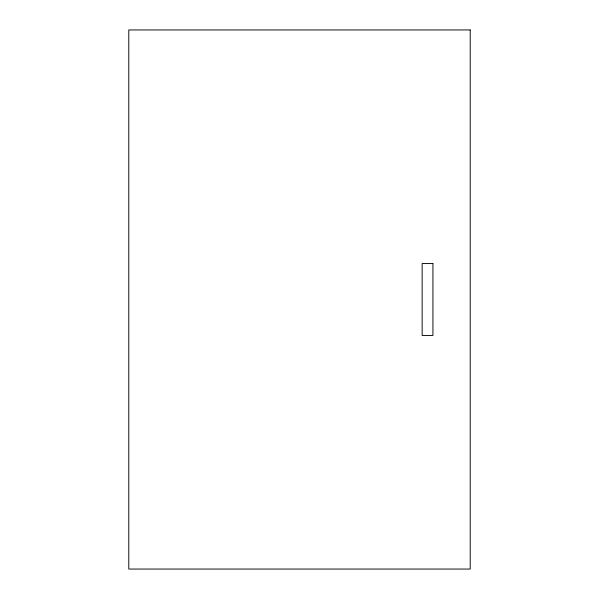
<?xml version="1.0" encoding="UTF-8"?>
<svg xmlns="http://www.w3.org/2000/svg" width="599" height="599" viewBox="0 0 599 599"><rect width="100%" height="100%" fill="white"/><g stroke="black" fill="none" stroke-linecap="round" stroke-linejoin="round"><path stroke-width="0.9" d="M470.215 29.95L128.785 29.95L128.785 569.05L470.215 569.05L470.215 29.95M432.927 263.56L422.145 263.56L422.145 335.44L432.927 335.44L432.927 263.56"/></g></svg>
